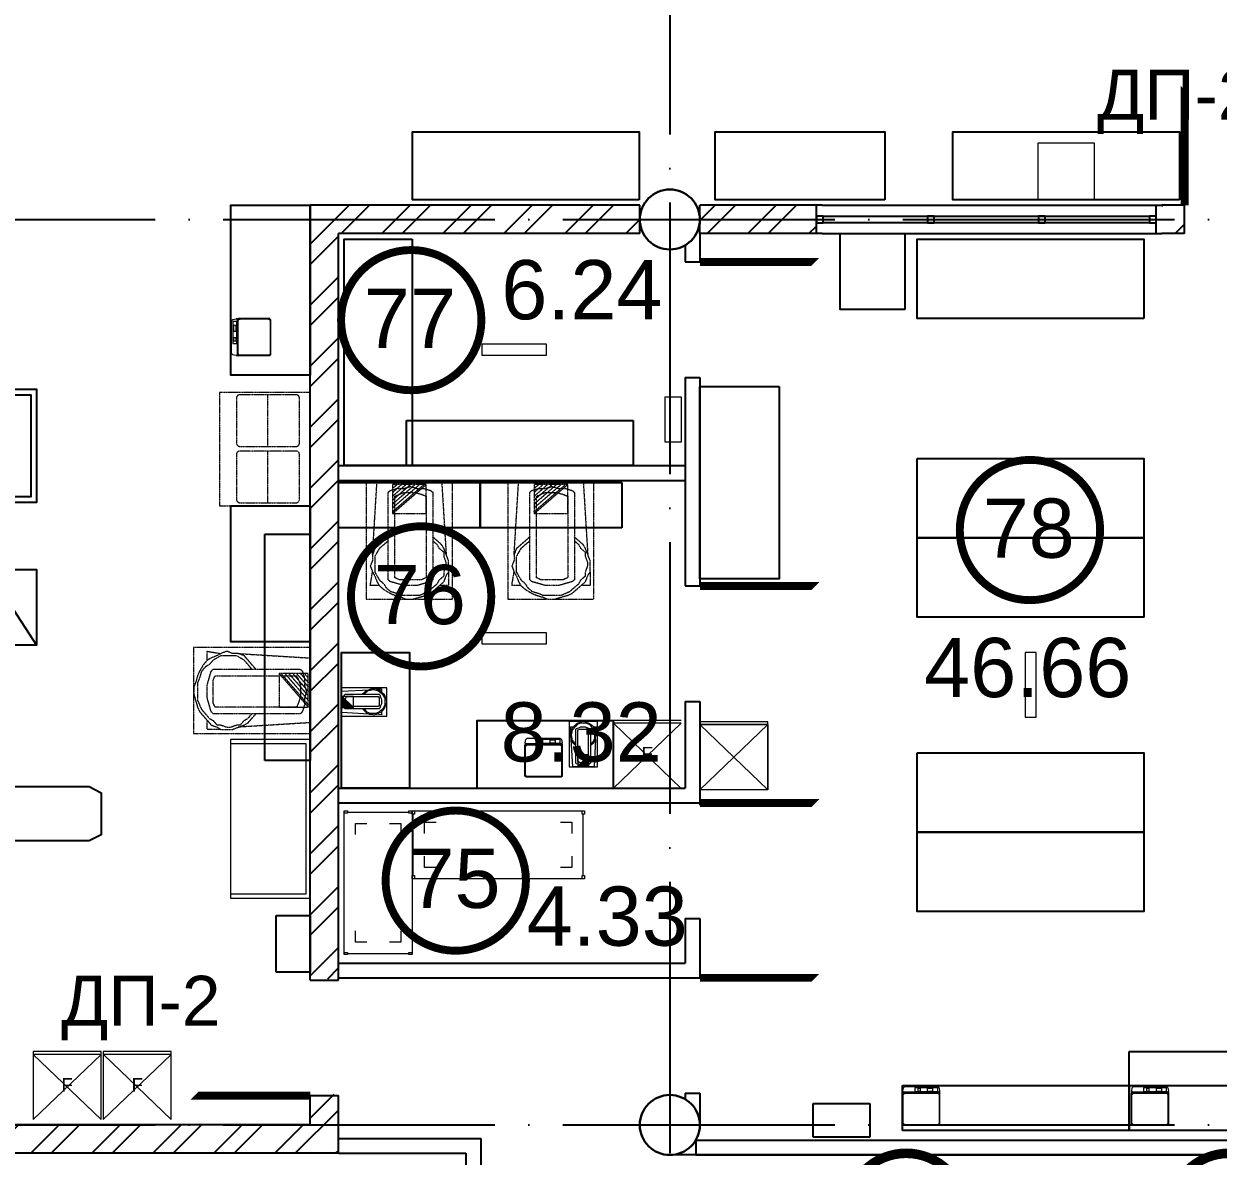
# Model space of a CAD drawing. Extents: x -4497 to 351150, y -50 to 322254.
# Drawn here: x 63066 to 73610, y 117812 to 127815 of the extents above; entities that cross this region are included whole.
import ezdxf
from ezdxf.enums import TextEntityAlignment as Align

# ---------------------------------------------------------------- set-up
doc = ezdxf.new("R2010")
doc.units = 0
doc.header["$LTSCALE"] = 100
for name, pattern in [('ACAD_ISO04W100', [30, 24, -3, 0, -3]), ('AHIDDEN4', [0.007, 0.005, -0.002]), ('DASHED', [19.05, 12.7, -6.35])]:
    doc.linetypes.add(name, pattern=pattern)
for name, color, linetype in [('axis', 40, 'CONTINUOUS'), ('brick', 12, 'CONTINUOUS'), ('COLON', 5, 'CONTINUOUS'), ('DOORS', 8, 'CONTINUOUS'), ('DRAW', 255, 'CONTINUOUS'), ('EEE', 7, 'CONTINUOUS'), ('furn2', 252, 'CONTINUOUS'), ('GKL', 5, 'CONTINUOUS'), ('Glass', 4, 'CONTINUOUS'), ('production', 30, 'CONTINUOUS'), ('S', 2, 'CONTINUOUS'), ('T_OBORUDOVANIE', 7, 'CONTINUOUS'), ('TEXT', 2, 'CONTINUOUS')]:
    doc.layers.add(name, color=color, linetype=linetype)
doc.layers.add('equipment', color=8, linetype='CONTINUOUS', lineweight=0)
doc.layers.add('refr', color=150, linetype='CONTINUOUS', lineweight=15)
doc.layers.add('OBORUD', color=7, linetype='CONTINUOUS', true_color=0x83639d)
doc.styles.add('ARIEL-17.5', font='arial.ttf', dxfattribs={"height": 15})
doc.styles.add('GENERATED_STYLE_1', font='arial.ttf')

# ---------------------------------------------------------------- blocks, each defined once
blk = doc.blocks.new('A$C194C6981')
at = {"layer": 'TEXT', "color": 6, "linetype": 'Continuous', "lineweight": 20, "style": 'ARIEL-17.5', "width": 0.998875}
blk.add_text('ДП-2', height=441.5, dxfattribs=at).set_placement((-953, 890))
blk = doc.blocks.new('Vagu_nastilni')
at = {"layer": 'T_OBORUDOVANIE', "color": 14, "linetype": 'Continuous', "lineweight": 18}
for p, q in [((5, 339), (0, 334)), ((0, 334), (0, 60)), ((5, 339), (10, 344)), ((5, 324), (10, 334)), ((5, 324), (5, 74)), ((10, 344), (320, 344)), ((10, 334), (20, 339)), ((20, 339), (310, 339)), ((310, 339), (320, 334)), ((320, 344), (325, 339)), ((320, 334), (325, 324)), ((330, 334), (325, 339)), ((325, 324), (325, 74)), ((330, 334), (330, 60)), ((5, 59), (0, 64)), ((0, 60), (3, 41)), ((3, 41), (5, 50)), ((8, 12), (3, 41)), ((10, 64), (5, 74)), ((5, 50), (325, 50)), ((6, 59), (11, 54)), ((14, 6), (8, 12)), ((20, 59), (10, 64)), ((11, 54), (320, 54)), ((21, 0), (14, 6)), ((310, 59), (20, 59)), ((310, 0), (21, 0)), ((22, 11), (22, 45)), ((222, 45), (22, 45)), ((22, 11), (222, 11)), ((112, 40), (62, 40)), ((62, 40), (62, 17)), ((62, 17), (112, 17)), ((112, 17), (112, 40)), ((172, 40), (172, 17)), ((196, 40), (172, 40)), ((172, 17), (196, 17)), ((196, 17), (196, 40)), ((222, 11), (222, 45)), ((320, 64), (310, 59)), ((322, 12), (310, 0)), ((325, 74), (320, 64)), ((320, 54), (330, 64)), ((327, 41), (322, 12)), ((325, 50), (327, 41)), ((327, 41), (330, 60))]:
    blk.add_line(p, q, dxfattribs=at)
blk = doc.blocks.new('Стіл виробничий 1500х700х850')
at = {"layer": 'production', "color": 11}
blk.add_lwpolyline([(1500, -350), (0, -350), (0, 350), (1500, 350)], close=True, dxfattribs=at)
blk = doc.blocks.new('Стіл виробничий 2000х600х850')
at = {"layer": 'production', "color": 11}
blk.add_lwpolyline([(2000, -300), (0, -300), (0, 300), (2000, 300)], close=True, dxfattribs=at)
blk = doc.blocks.new('*U718')
at = {"layer": 'production', "color": 39, "linetype": 'AHIDDEN4', "lineweight": 18}
for p, q in [((760, 1030), (0, 1030)), ((0, 1030), (0, 0)), ((193, 978), (153, 943)), ((212, 960), (173, 926)), ((232, 995), (193, 978)), ((252, 978), (212, 960)), ((291, 1012), (232, 995)), ((291, 995), (252, 978)), ((350, 1029), (291, 1012)), ((350, 995), (291, 995)), ((410, 1029), (350, 1029)), ((390, 995), (350, 995)), ((449, 995), (390, 995)), ((449, 1012), (410, 1029)), ((508, 995), (449, 1012)), ((488, 978), (449, 995)), ((548, 960), (488, 978)), ((548, 978), (508, 995)), ((607, 943), (548, 978)), ((587, 926), (548, 960)), ((760, 0), (760, 1030)), ((35, 909), (114, 909)), ((35, 789), (35, 909)), ((74, 875), (55, 823)), ((114, 909), (74, 875)), ((114, 858), (74, 823)), ((153, 943), (114, 909)), ((133, 892), (114, 858)), ((173, 926), (133, 892)), ((173, 858), (193, 875)), ((173, 86), (173, 858)), ((193, 875), (252, 892)), ((232, 840), (272, 858)), ((252, 892), (311, 909)), ((272, 858), (331, 858)), ((311, 909), (370, 909)), ((331, 858), (370, 858)), ((370, 909), (429, 909)), ((370, 858), (429, 858)), ((429, 909), (488, 892)), ((429, 858), (469, 858)), ((469, 858), (508, 840)), ((488, 892), (548, 875)), ((548, 875), (567, 858)), ((567, 858), (567, 86)), ((607, 892), (587, 926)), ((646, 909), (607, 943)), ((646, 858), (607, 892)), ((646, 909), (725, 909)), ((666, 875), (646, 909)), ((666, 823), (646, 858)), ((686, 823), (666, 875)), ((725, 909), (705, 789)), ((55, 823), (35, 789)), ((35, 789), (35, 737)), ((74, 789), (55, 737)), ((74, 823), (74, 789)), ((232, 120), (232, 840)), ((508, 840), (508, 120)), ((686, 789), (666, 823)), ((705, 789), (686, 823)), ((686, 737), (686, 789)), ((725, 737), (705, 789)), ((35, 737), (35, 686)), ((35, 686), (55, 635)), ((55, 737), (55, 703)), ((55, 703), (74, 652)), ((94, 0), (55, 635)), ((55, 635), (74, 583)), ((74, 652), (74, 617)), ((666, 617), (686, 652)), ((705, 635), (666, 0)), ((686, 703), (686, 737)), ((686, 652), (686, 703)), ((686, 583), (705, 635)), ((705, 686), (725, 737)), ((705, 635), (705, 686)), ((74, 617), (114, 583)), ((74, 583), (94, 549)), ((94, 549), (133, 515)), ((114, 583), (133, 549)), ((133, 549), (173, 515)), ((567, 515), (607, 549)), ((607, 549), (646, 583)), ((607, 515), (646, 549)), ((646, 583), (666, 617)), ((646, 549), (686, 583)), ((133, 515), (173, 480)), ((567, 480), (607, 515)), ((232, 274), (232, 17)), ((528, 274), (232, 274)), ((528, 274), (232, 17)), ((528, 257), (252, 17)), ((528, 223), (291, 17)), ((528, 17), (528, 274)), ((272, 103), (232, 120)), ((528, 189), (331, 17)), ((528, 154), (370, 17)), ((528, 120), (410, 17)), ((508, 120), (469, 103)), ((0, 0), (760, 0)), ((666, 0), (94, 0)), ((193, 69), (173, 86)), ((252, 51), (193, 69)), ((232, 17), (528, 17)), ((311, 51), (252, 51)), ((331, 86), (272, 103)), ((370, 34), (311, 51)), ((370, 86), (331, 86)), ((429, 86), (370, 86)), ((429, 51), (370, 34)), ((469, 103), (429, 86)), ((488, 51), (429, 51)), ((528, 86), (449, 17)), ((548, 69), (488, 51)), ((528, 51), (488, 17)), ((567, 86), (548, 69))]:
    blk.add_line(p, q, dxfattribs=at)
blk = doc.blocks.new('*U719')
at = {"layer": 'production', "color": 39, "linetype": 'AHIDDEN4', "lineweight": 18}
for p, q in [((760, 1030), (0, 1030)), ((0, 1030), (0, 0)), ((193, 978), (153, 943)), ((212, 960), (173, 926)), ((232, 995), (193, 978)), ((252, 978), (212, 960)), ((291, 1012), (232, 995)), ((291, 995), (252, 978)), ((350, 1029), (291, 1012)), ((350, 995), (291, 995)), ((410, 1029), (350, 1029)), ((390, 995), (350, 995)), ((449, 995), (390, 995)), ((449, 1012), (410, 1029)), ((508, 995), (449, 1012)), ((488, 978), (449, 995)), ((548, 960), (488, 978)), ((548, 978), (508, 995)), ((607, 943), (548, 978)), ((587, 926), (548, 960)), ((760, 0), (760, 1030)), ((35, 909), (114, 909)), ((35, 789), (35, 909)), ((74, 875), (55, 823)), ((114, 909), (74, 875)), ((114, 858), (74, 823)), ((153, 943), (114, 909)), ((133, 892), (114, 858)), ((173, 926), (133, 892)), ((173, 858), (193, 875)), ((173, 86), (173, 858)), ((193, 875), (252, 892)), ((232, 840), (272, 858)), ((252, 892), (311, 909)), ((272, 858), (331, 858)), ((311, 909), (370, 909)), ((331, 858), (370, 858)), ((370, 909), (429, 909)), ((370, 858), (429, 858)), ((429, 909), (488, 892)), ((429, 858), (469, 858)), ((469, 858), (508, 840)), ((488, 892), (548, 875)), ((548, 875), (567, 858)), ((567, 858), (567, 86)), ((607, 892), (587, 926)), ((646, 909), (607, 943)), ((646, 858), (607, 892)), ((646, 909), (725, 909)), ((666, 875), (646, 909)), ((666, 823), (646, 858)), ((686, 823), (666, 875)), ((725, 909), (705, 789)), ((55, 823), (35, 789)), ((35, 789), (35, 737)), ((74, 789), (55, 737)), ((74, 823), (74, 789)), ((232, 120), (232, 840)), ((508, 840), (508, 120)), ((686, 789), (666, 823)), ((705, 789), (686, 823)), ((686, 737), (686, 789)), ((725, 737), (705, 789)), ((35, 737), (35, 686)), ((35, 686), (55, 635)), ((55, 737), (55, 703)), ((55, 703), (74, 652)), ((94, 0), (55, 635)), ((55, 635), (74, 583)), ((74, 652), (74, 617)), ((666, 617), (686, 652)), ((705, 635), (666, 0)), ((686, 703), (686, 737)), ((686, 652), (686, 703)), ((686, 583), (705, 635)), ((705, 686), (725, 737)), ((705, 635), (705, 686)), ((74, 617), (114, 583)), ((74, 583), (94, 549)), ((94, 549), (133, 515)), ((114, 583), (133, 549)), ((133, 549), (173, 515)), ((567, 515), (607, 549)), ((607, 549), (646, 583)), ((607, 515), (646, 549)), ((646, 583), (666, 617)), ((646, 549), (686, 583)), ((133, 515), (173, 480)), ((567, 480), (607, 515)), ((232, 274), (232, 17)), ((528, 274), (232, 274)), ((528, 274), (232, 17)), ((528, 257), (252, 17)), ((528, 223), (291, 17)), ((528, 17), (528, 274)), ((272, 103), (232, 120)), ((528, 189), (331, 17)), ((528, 154), (370, 17)), ((528, 120), (410, 17)), ((508, 120), (469, 103)), ((0, 0), (760, 0)), ((666, 0), (94, 0)), ((193, 69), (173, 86)), ((252, 51), (193, 69)), ((232, 17), (528, 17)), ((311, 51), (252, 51)), ((331, 86), (272, 103)), ((370, 34), (311, 51)), ((370, 86), (331, 86)), ((429, 86), (370, 86)), ((429, 51), (370, 34)), ((469, 103), (429, 86)), ((488, 51), (429, 51)), ((528, 86), (449, 17)), ((548, 69), (488, 51)), ((528, 51), (488, 17)), ((567, 86), (548, 69))]:
    blk.add_line(p, q, dxfattribs=at)
blk = doc.blocks.new('Mikser_10L_2')
at = {"layer": 'production', "color": 14, "linetype": 'Continuous', "lineweight": 18}
for p, q in [((250, 400), (0, 400)), ((0, 400), (0, 0)), ((11, 353), (37, 353)), ((11, 306), (11, 353)), ((18, 320), (11, 306)), ((24, 340), (18, 320)), ((37, 353), (24, 340)), ((37, 333), (24, 320)), ((24, 320), (24, 306)), ((50, 366), (37, 353)), ((44, 346), (37, 333)), ((57, 360), (44, 346)), ((63, 380), (50, 366)), ((70, 373), (57, 360)), ((57, 333), (63, 340)), ((57, 33), (57, 333)), ((76, 386), (63, 380)), ((63, 340), (83, 346)), ((83, 380), (70, 373)), ((96, 393), (76, 386)), ((76, 326), (89, 333)), ((76, 47), (76, 326)), ((96, 386), (83, 380)), ((83, 346), (102, 353)), ((89, 333), (109, 333)), ((115, 400), (96, 393)), ((115, 386), (96, 386)), ((102, 353), (122, 353)), ((109, 333), (122, 333)), ((135, 400), (115, 400)), ((128, 386), (115, 386)), ((122, 353), (141, 353)), ((122, 333), (141, 333)), ((148, 386), (128, 386)), ((148, 393), (135, 400)), ((141, 353), (161, 346)), ((141, 333), (154, 333)), ((167, 386), (148, 393)), ((161, 380), (148, 386)), ((154, 333), (167, 326)), ((180, 373), (161, 380)), ((161, 346), (180, 340)), ((180, 380), (167, 386)), ((167, 326), (167, 47)), ((200, 366), (180, 380)), ((193, 360), (180, 373)), ((180, 340), (187, 333)), ((187, 333), (187, 33)), ((200, 346), (193, 360)), ((213, 353), (200, 366)), ((213, 333), (200, 346)), ((213, 353), (239, 353)), ((219, 340), (213, 353)), ((219, 320), (213, 333)), ((226, 320), (219, 340)), ((226, 306), (219, 320)), ((232, 306), (226, 320)), ((239, 353), (232, 306)), ((250, 0), (250, 400)), ((11, 306), (11, 286)), ((11, 286), (11, 266)), ((11, 266), (18, 246)), ((24, 306), (18, 286)), ((18, 286), (18, 273)), ((18, 273), (24, 253)), ((31, 0), (18, 246)), ((18, 246), (24, 226)), ((24, 253), (24, 240)), ((24, 240), (37, 226)), ((24, 226), (31, 213)), ((31, 213), (44, 200)), ((37, 226), (44, 213)), ((44, 213), (57, 200)), ((187, 200), (200, 213)), ((200, 213), (213, 226)), ((200, 200), (213, 213)), ((213, 226), (219, 240)), ((213, 213), (226, 226)), ((219, 240), (226, 253)), ((232, 246), (219, 0)), ((226, 286), (226, 306)), ((226, 273), (226, 286)), ((226, 253), (226, 273)), ((226, 226), (232, 246)), ((239, 286), (232, 306)), ((232, 266), (239, 286)), ((232, 246), (232, 266)), ((44, 200), (57, 186)), ((76, 107), (76, 7)), ((174, 107), (76, 107)), ((174, 107), (76, 7)), ((174, 7), (174, 107)), ((187, 186), (200, 200)), ((0, 0), (250, 0)), ((219, 0), (31, 0)), ((63, 27), (57, 33)), ((83, 20), (63, 27)), ((89, 40), (76, 47)), ((76, 7), (174, 7)), ((174, 100), (83, 7)), ((102, 20), (83, 20)), ((109, 33), (89, 40)), ((174, 87), (96, 7)), ((122, 13), (102, 20)), ((174, 73), (109, 7)), ((122, 33), (109, 33)), ((174, 60), (122, 7)), ((141, 33), (122, 33)), ((141, 20), (122, 13)), ((174, 47), (135, 7)), ((154, 40), (141, 33)), ((161, 20), (141, 20)), ((174, 33), (148, 7)), ((167, 47), (154, 40)), ((180, 27), (161, 20)), ((174, 20), (161, 7)), ((187, 33), (180, 27))]:
    blk.add_line(p, q, dxfattribs=at)
blk = doc.blocks.new('Стіл виробничий 1000_600х850')
at = {"layer": 'production', "color": 11}
blk.add_lwpolyline([(1200, -300), (0, -300), (0, 300), (1200, 300)], close=True, dxfattribs=at)
blk = doc.blocks.new('sklad 1250x600')
at = {"layer": 'furn2', "lineweight": 9}
for p, q in [((10, 570), (10, 30)), ((10, 570), (10, 30)), ((20, 600), (1250, 600)), ((1260, 570), (1260, 30)), ((110, 500), (210, 500)), ((110, 399), (110, 499)), ((1060, 500), (1160, 500)), ((1160, 501), (1160, 400)), ((110, 100), (110, 200)), ((1160, 199), (1160, 100)), ((1250, 0), (20, 0)), ((210, 100), (110, 100)), ((1160, 100), (1058, 100))]:
    blk.add_line(p, q, dxfattribs=at)
for points in [[(20, 600), (20, 570), (0, 570), (0, 600), (20, 600)], [(1270, 600), (1270, 570), (1250, 570), (1250, 600), (1270, 600)], [(20, 30), (20, 0), (0, 0), (0, 30), (20, 30)], [(1270, 30), (1270, 0), (1250, 0), (1250, 30), (1270, 30)]]:
    blk.add_lwpolyline(points, dxfattribs=at)
blk = doc.blocks.new('sklad 1500x600')
at = {"layer": 'furn2', "lineweight": 9}
for p, q in [((10, 570), (10, 30)), ((10, 570), (10, 30)), ((20, 600), (1500, 600)), ((1510, 570), (1510, 30)), ((110, 500), (210, 500)), ((110, 399), (110, 499)), ((1310, 500), (1410, 500)), ((1410, 501), (1410, 400)), ((110, 100), (110, 200)), ((1410, 199), (1410, 100)), ((210, 100), (110, 100)), ((1410, 100), (1308, 100)), ((1500, 0), (20, 0))]:
    blk.add_line(p, q, dxfattribs=at)
for points in [[(20, 600), (20, 570), (0, 570), (0, 600), (20, 600)], [(1520, 600), (1520, 570), (1500, 570), (1500, 600), (1520, 600)], [(20, 30), (20, 0), (0, 0), (0, 30), (20, 30)], [(1520, 30), (1520, 0), (1500, 0), (1500, 30), (1520, 30)]]:
    blk.add_lwpolyline(points, dxfattribs=at)
blk = doc.blocks.new('Стіл виробничий 2000х700х850')
at = {"layer": 'production', "color": 11}
blk.add_lwpolyline([(2000, -350), (0, -350), (0, 350), (2000, 350)], close=True, dxfattribs=at)
blk = doc.blocks.new('Стіл виробничий 1700х700х850')
at = {"layer": 'production', "color": 11}
blk.add_lwpolyline([(1700, -350), (0, -350), (0, 350), (1700, 350)], close=True, dxfattribs=at)
blk = doc.blocks.new('Стіл виробничий 1500х600х850')
at = {"layer": 'production', "color": 11}
blk.add_lwpolyline([(1500, -300), (0, -300), (0, 300), (1500, 300)], close=True, dxfattribs=at)
blk = doc.blocks.new('Pluta_4_konf_KARAVAN')
at = {"layer": 'production', "color": 39, "linetype": 'AHIDDEN4', "lineweight": 18}
for p, q in [((1000, 800), (0, 800)), ((0, 800), (0, 0)), ((1000, 0), (1000, 800)), ((20, 683), (18, 678)), ((18, 678), (18, 672)), ((18, 672), (18, 181)), ((22, 688), (20, 683)), ((24, 693), (22, 688)), ((28, 697), (24, 693)), ((31, 700), (28, 697)), ((36, 702), (31, 700)), ((40, 704), (36, 702)), ((45, 704), (40, 704)), ((448, 704), (45, 704)), ((453, 704), (448, 704)), ((458, 702), (453, 704)), ((462, 700), (458, 702)), ((466, 697), (462, 700)), ((469, 693), (466, 697)), ((472, 688), (469, 693)), ((474, 683), (472, 688)), ((475, 678), (474, 683)), ((475, 672), (475, 678)), ((475, 181), (475, 672)), ((517, 683), (516, 678)), ((516, 678), (516, 672)), ((516, 672), (516, 181)), ((519, 688), (517, 683)), ((522, 693), (519, 688)), ((525, 697), (522, 693)), ((529, 700), (525, 697)), ((533, 702), (529, 700)), ((538, 704), (533, 702)), ((543, 704), (538, 704)), ((946, 704), (543, 704)), ((951, 704), (946, 704)), ((955, 702), (951, 704)), ((960, 700), (955, 702)), ((963, 697), (960, 700)), ((967, 693), (963, 697)), ((969, 688), (967, 693)), ((971, 683), (969, 688)), ((973, 678), (971, 683)), ((973, 672), (973, 678)), ((973, 181), (973, 672)), ((475, 427), (18, 427)), ((973, 427), (516, 427)), ((18, 181), (18, 176)), ((18, 176), (20, 170)), ((20, 170), (22, 165)), ((22, 165), (24, 161)), ((24, 161), (28, 157)), ((28, 157), (31, 154)), ((31, 154), (36, 151)), ((36, 151), (40, 150)), ((40, 150), (45, 149)), ((45, 149), (448, 149)), ((448, 149), (453, 150)), ((453, 150), (458, 151)), ((458, 151), (462, 154)), ((462, 154), (466, 157)), ((466, 157), (469, 161)), ((469, 161), (472, 165)), ((472, 165), (474, 170)), ((474, 170), (475, 176)), ((475, 176), (475, 181)), ((516, 181), (516, 176)), ((516, 176), (517, 170)), ((517, 170), (519, 165)), ((519, 165), (522, 161)), ((522, 161), (525, 157)), ((525, 157), (529, 154)), ((529, 154), (533, 151)), ((533, 151), (538, 150)), ((538, 150), (543, 149)), ((543, 149), (946, 149)), ((946, 149), (951, 150)), ((951, 150), (955, 151)), ((955, 151), (960, 154)), ((960, 154), (963, 157)), ((963, 157), (967, 161)), ((967, 161), (969, 165)), ((969, 165), (971, 170)), ((971, 170), (973, 176)), ((973, 176), (973, 181)), ((0, 0), (1000, 0))]:
    blk.add_line(p, q, dxfattribs=at)
blk = doc.blocks.new('*U720')
at = {"layer": 'production', "color": 39, "linetype": 'AHIDDEN4', "lineweight": 18}
for p, q in [((760, 1030), (0, 1030)), ((0, 1030), (0, 0)), ((193, 978), (153, 943)), ((212, 960), (173, 926)), ((232, 995), (193, 978)), ((252, 978), (212, 960)), ((291, 1012), (232, 995)), ((291, 995), (252, 978)), ((350, 1029), (291, 1012)), ((350, 995), (291, 995)), ((410, 1029), (350, 1029)), ((390, 995), (350, 995)), ((449, 995), (390, 995)), ((449, 1012), (410, 1029)), ((508, 995), (449, 1012)), ((488, 978), (449, 995)), ((548, 960), (488, 978)), ((548, 978), (508, 995)), ((607, 943), (548, 978)), ((587, 926), (548, 960)), ((760, 0), (760, 1030)), ((35, 909), (114, 909)), ((35, 789), (35, 909)), ((74, 875), (55, 823)), ((114, 909), (74, 875)), ((114, 858), (74, 823)), ((153, 943), (114, 909)), ((133, 892), (114, 858)), ((173, 926), (133, 892)), ((173, 858), (193, 875)), ((173, 86), (173, 858)), ((193, 875), (252, 892)), ((232, 840), (272, 858)), ((252, 892), (311, 909)), ((272, 858), (331, 858)), ((311, 909), (370, 909)), ((331, 858), (370, 858)), ((370, 909), (429, 909)), ((370, 858), (429, 858)), ((429, 909), (488, 892)), ((429, 858), (469, 858)), ((469, 858), (508, 840)), ((488, 892), (548, 875)), ((548, 875), (567, 858)), ((567, 858), (567, 86)), ((607, 892), (587, 926)), ((646, 909), (607, 943)), ((646, 858), (607, 892)), ((646, 909), (725, 909)), ((666, 875), (646, 909)), ((666, 823), (646, 858)), ((686, 823), (666, 875)), ((725, 909), (705, 789)), ((55, 823), (35, 789)), ((35, 789), (35, 737)), ((74, 789), (55, 737)), ((74, 823), (74, 789)), ((232, 120), (232, 840)), ((508, 840), (508, 120)), ((686, 789), (666, 823)), ((705, 789), (686, 823)), ((686, 737), (686, 789)), ((725, 737), (705, 789)), ((35, 737), (35, 686)), ((35, 686), (55, 635)), ((55, 737), (55, 703)), ((55, 703), (74, 652)), ((94, 0), (55, 635)), ((55, 635), (74, 583)), ((74, 652), (74, 617)), ((666, 617), (686, 652)), ((705, 635), (666, 0)), ((686, 703), (686, 737)), ((686, 652), (686, 703)), ((686, 583), (705, 635)), ((705, 686), (725, 737)), ((705, 635), (705, 686)), ((74, 617), (114, 583)), ((74, 583), (94, 549)), ((94, 549), (133, 515)), ((114, 583), (133, 549)), ((133, 549), (173, 515)), ((567, 515), (607, 549)), ((607, 549), (646, 583)), ((607, 515), (646, 549)), ((646, 583), (666, 617)), ((646, 549), (686, 583)), ((133, 515), (173, 480)), ((567, 480), (607, 515)), ((232, 274), (232, 17)), ((528, 274), (232, 274)), ((528, 274), (232, 17)), ((528, 257), (252, 17)), ((528, 223), (291, 17)), ((528, 17), (528, 274)), ((272, 103), (232, 120)), ((528, 189), (331, 17)), ((528, 154), (370, 17)), ((528, 120), (410, 17)), ((508, 120), (469, 103)), ((0, 0), (760, 0)), ((666, 0), (94, 0)), ((193, 69), (173, 86)), ((252, 51), (193, 69)), ((232, 17), (528, 17)), ((311, 51), (252, 51)), ((331, 86), (272, 103)), ((370, 34), (311, 51)), ((370, 86), (331, 86)), ((429, 86), (370, 86)), ((429, 51), (370, 34)), ((469, 103), (429, 86)), ((488, 51), (429, 51)), ((528, 86), (449, 17)), ((548, 69), (488, 51)), ((528, 51), (488, 17)), ((567, 86), (548, 69))]:
    blk.add_line(p, q, dxfattribs=at)
blk = doc.blocks.new('Стіл виробничий 1200х700х850')
at = {"layer": 'production', "color": 11}
blk.add_lwpolyline([(1200, -350), (0, -350), (0, 350), (1200, 350)], close=True, dxfattribs=at)
blk = doc.blocks.new('A$C125E3969')
at = {"layer": 'equipment', "color": 252, "linetype": 'Continuous', "lineweight": 18}
blk.add_lwpolyline([(35249, 16175), (35749, 16175), (35749, 16675), (35249, 16675), (35249, 16175)], dxfattribs=at)
at = {"layer": 'production', "color": 11, "elevation": 0}
blk.add_lwpolyline([(34074, 15206), (33503, 15206), (33503, 15875), (34074, 15875)], close=True, dxfattribs=at)
at = {"layer": 'production', "color": 0, "lineweight": 0}
for points, elevation in [([(30911, 14899), (30339, 14899), (30339, 14801), (30911, 14801)], 163), ([(32100, 14432), (32100, 14032), (31960, 14032), (31960, 14432)], 0), ([(30911, 12349), (30339, 12349), (30339, 12251), (30911, 12251)], -21), ([(35136, 11602), (35234, 11602), (35234, 12173), (35136, 12173)], 0)]:
    blk.add_lwpolyline(points, close=True, dxfattribs=dict(at, elevation=elevation))
at = {"layer": 'production', "elevation": 0}
for points in [[(25157, 14500), (26407, 14500), (26407, 13500), (25157, 13500)], [(25207, 14450), (26357, 14450), (26357, 13550), (25207, 13550)]]:
    blk.add_lwpolyline(points, close=True, dxfattribs=at)
at = {"layer": 'production', "color": 143, "linetype": 'DASHED', "ltscale": 10}
for points, elevation in [([(31675, 13825), (29675, 13825), (29675, 14225), (31675, 14225), (31675, 13825)], 327), ([(30325, 13275), (29075, 13275), (29075, 13675), (30325, 13675), (30325, 13275)], -42), ([(31575, 13275), (30325, 13275), (30325, 13675), (31575, 13675), (31575, 13275)], -42), ([(28425, 11220), (28425, 13220), (28825, 13220), (28825, 11220), (28425, 11220)], 0), ([(28825, 9850), (28825, 9350), (28525, 9350), (28525, 9850), (28825, 9850)], 0), ([(36055, 7950), (34055, 7950), (34055, 8350), (36055, 8350), (36055, 7950)], 0), ([(38055, 7950), (36055, 7950), (36055, 8350), (38055, 8350), (38055, 7950)], 0), ([(33765, 7891), (33265, 7891), (33265, 8191), (33765, 8191), (33765, 7891)], 0)]:
    blk.add_lwpolyline(points, dxfattribs=dict(at, elevation=elevation))
at = {"layer": 'production', "elevation": 0}
blk.add_lwpolyline([(25537, 12238), (25537, 12908), (26407, 12908), (26407, 12238), (25537, 12238), (25972, 12908), (26407, 12238)], dxfattribs=at)
at = {"layer": 'production', "color": 11, "elevation": 0}
blk.add_lwpolyline([(24969, 10450), (24969, 10509), (24082, 10509), (23979, 10564), (23979, 10936), (24082, 10991), (24969, 10991), (24969, 11050), (25989, 11050), (25989, 10991), (26874, 10991), (26978, 10936), (26978, 10564), (26874, 10509), (25989, 10509), (25989, 10450), (24969, 10450), (24969, 11050), (25989, 11050), (25989, 10450)], dxfattribs=at)
at = {"layer": 'refr', "color": 5, "lineweight": 0}
for p, q in [((32100, 11573, 0), (31500, 11573, 0)), ((31500, 11573, 0), (31500, 10973, 0)), ((32100, 11573, 0), (31500, 11573, 0)), ((31500, 11573, 0), (31500, 10973, 0)), ((31500, 10973, 0), (32100, 11550, 0)), ((32100, 11550, 0), (31501, 11550, 0)), ((31501, 11550, 0), (32100, 10973, 0)), ((32864, 11561), (32264, 11561)), ((32864, 11561), (32264, 11561)), ((32264, 10961), (32864, 11537)), ((32864, 11537), (32265, 11537)), ((32265, 11537), (32864, 10961)), ((32864, 10961), (32864, 11561)), ((32864, 10961), (32864, 11561)), ((32100, 10973, 0), (31501, 10973, 0)), ((26978, 8648, 0), (26378, 8648, 0)), ((26378, 8648, 0), (26378, 8048, 0)), ((26978, 8648, 0), (26378, 8648, 0)), ((26378, 8648, 0), (26378, 8048, 0)), ((26978, 8048, 0), (26978, 8648, 0)), ((27598, 8648, 0), (26998, 8648, 0)), ((26998, 8648, 0), (26998, 8048, 0)), ((27598, 8648, 0), (26998, 8648, 0)), ((26998, 8648, 0), (26998, 8048, 0)), ((27598, 8048, 0), (27598, 8648, 0)), ((27598, 8048, 0), (27598, 8648, 0)), ((26378, 8048, 0), (26978, 8624, 0)), ((26978, 8624, 0), (26379, 8624, 0)), ((26379, 8624, 0), (26978, 8048, 0)), ((26998, 8048, 0), (27598, 8624, 0)), ((27598, 8624, 0), (26999, 8624, 0)), ((26999, 8624, 0), (27598, 8048, 0))]:
    blk.add_line(p, q, dxfattribs=at)
blk.add_lwpolyline([(32864, 10961), (32265, 10961), (32265, 11537), (32864, 11537)], close=True, dxfattribs=at)
at = {"layer": 'refr', "color": 5, "lineweight": 0, "elevation": 0}
for points in [[(28825, 10000), (28125, 10000), (28125, 11410), (28825, 11410)], [(28785, 10040), (28125, 10040), (28125, 11370), (28785, 11370)]]:
    blk.add_lwpolyline(points, close=True, dxfattribs=at)
at = {"layer": 'equipment', "color": 252, "linetype": 'Continuous', "lineweight": 18}
for name, p in [('Стіл виробничий 2000х600х850', (29728, 16475)), ('Стіл виробничий 1500х600х850', (32399, 16475)), ('Стіл виробничий 2000х600х850', (34499, 16475))]:
    blk.add_blockref(name, p, dxfattribs=at)
at = {"layer": 'furn2', "color": 0, "lineweight": 0}
for name, p, rotation in [('sklad 1250x600', (29725, 9505, 0), 90), ('sklad 1500x600', (31245, 10775, 0), 180)]:
    blk.add_blockref(name, p, dxfattribs=dict(at, rotation=rotation))
at = {"layer": 'production', "color": 0, "lineweight": 0}
for name, p, rotation in [('Стіл виробничий 1500х700х850', (28475, 14625, 0), 90), ('Стіл виробничий 2000х600х850', (29425, 13825, 0), 90), ('Стіл виробничий 1700х700х850', (32615, 12825), 90), ('Стіл виробничий 2000х700х850', (36185, 13537, 0), 180), ('Стіл виробничий 1200х700х850', (28475, 12270, 0), 90), ('Стіл виробничий 2000х700х850', (36185, 12837, 0), 180), ('Стіл виробничий 1000_600х850', (29400, 12175, 0), 270), ('Mikser_10L_2', (29100, 11863, 0), 270), ('Стіл виробничий 2000х700х850', (36185, 10937, 0), 180), ('Стіл виробничий 2000х700х850', (36185, 10237, 0), 180), ('Стіл виробничий 2000х700х850', (38055, 8300, 0), 180)]:
    blk.add_blockref(name, p, dxfattribs=dict(at, rotation=rotation))
for name, p in [('Стіл виробничий 2000х700х850', (34185, 15475, 0)), ('Стіл виробничий 1000_600х850', (30300, 11273, 0)), ('Mikser_10L_2', (31112, 11164, -15))]:
    blk.add_blockref(name, p, dxfattribs=at)
at = {"layer": 'production'}
for p, rotation in [((28131, 15125, 0), 270), ((31051, 11417, 0), 180), ((34385, 8340, 0), 180), ((36405, 8340, 0), 180)]:
    blk.add_blockref('Vagu_nastilni', p, dxfattribs=dict(at, rotation=rotation))
at = {"layer": 'production', "color": 11}
for name, p, rotation in [('Pluta_4_konf_KARAVAN', (28025, 14470, 0), 270), ('*U718', (30080, 13675, -42), 180), ('*U719', (31330, 13675, -42), 180), ('*U720', (28825, 11460, 0), 90)]:
    blk.add_blockref(name, p, dxfattribs=dict(at, rotation=rotation))
at = {"layer": 'refr', "color": 5, "lineweight": 0, "style": 'GENERATED_STYLE_1'}
for p in [(31750, 11184, 0), (26627, 8259, 0), (27247, 8259, 0)]:
    blk.add_attdef('txt', text='', height=120, dxfattribs=at).set_placement(p, align=Align.BOTTOM_LEFT)

msp = doc.modelspace()

# ---------------------------------------------------------------- hatches: boundary and pattern name
at = {"layer": 'DRAW'}
h = msp.add_hatch(dxfattribs=at)
h.set_pattern_fill('ANSI32,_O', color=256, scale=40)
h.set_pattern_definition([(45, (4446.9, 441176.72), (-269.4077, 269.4077), []), (45, (4626.5, 441176.72), (-269.4077, 269.4077), [])])
h.paths.add_polyline_path([(47469.3, 118487.2), (50419.3, 118487.2), (50419.3, 114887.5), (51519.3, 114887.5), (51519.3, 114637.5), (50169.3, 114637.5), (50169.3, 118237.2), (47219.3, 118237.2), (47219.3, 125962.2), (46869.3, 125962.2), (46869.3, 126212.2), (47469.3, 126212.2)])
h.paths.add_polyline_path([(57419.3, 117837.2), (56769.3, 117837.2), (56769.3, 114637.5), (52609.3, 114637.5), (52609.3, 114887.5), (56519.3, 114887.5), (56519.3, 118087.2), (57419.3, 118087.2)])
h.paths.add_polyline_path([(42009.3, 118147.2), (44504.3, 118147.2), (44504.3, 118087.2), (44504.3, 117897.2), (42129.3, 117897.2), (42129.3, 112727.2), (44829.3, 112727.2), (44829.3, 112477.2), (42009.3, 112477.2)])
h.paths.add_polyline_path([(60857.2, 117837.2, 0.3183234), (61034.3, 118087.2), (65594.3, 118087.2), (65594.3, 118359.3), (65844.3, 118359.3), (65844.3, 117837.2)])
h.paths.add_polyline_path([(44709.3, 117822.2), (44709.3, 113927.2), (44829.3, 113927.2), (44829.3, 117822.2), (44769.3, 117822.2)])
h.paths.add_polyline_path([(59234.3, 117837.2), (58019.3, 117837.2), (58019.3, 118087.2), (59234.3, 118087.2)])
h.paths.add_polyline_path([(60504.3, 118087.2, 0.3183234), (60681.4, 117837.2), (60328.7, 117837.2), (60328.7, 118087.2)])
h = msp.add_hatch(dxfattribs=at)
h.set_pattern_fill('ANSI32,_O', color=256, scale=40)
h.set_pattern_definition([(45, (-3600, 82000), (-269.4077, 269.4077), []), (45, (-3420.4, 82000), (-269.4077, 269.4077), [])])
h.paths.add_polyline_path([(68535.6, 126212.2, 0.123425), (68504.3, 126087.2, 0.123425), (68535.6, 125962.2), (65844.3, 125962.2), (65844.3, 119379.3), (65594.3, 119379.3), (65594.3, 126212.2)])
h.paths.add_polyline_path([(76535.6, 126212.2, 0.123425), (76504.3, 126087.2, 0.123425), (76535.6, 125962.2), (74334.3, 125962.2), (74334.3, 126212.2)])
h.paths.add_polyline_path([(70064.3, 125962.2), (69034.3, 125962.2), (69034.3, 126087.2, 0.123425), (69003, 126212.2), (70064.3, 126212.2)])
h.paths.add_polyline_path([(73314.3, 125962.2), (73114.3, 125962.2), (73114.3, 126212.2), (73314.3, 126212.2)])

# ---------------------------------------------------------------- linework, layer by layer
at = {"layer": 'axis', "linetype": 'ACAD_ISO04W100'}
for p, q in [((68769.3, 318243.4), (68769.3, 84615.2)), ((-1176.8, 126087.2), (272433.1, 126087.2)), ((-1176.8, 118087.2), (132719.4, 118087.2))]:
    msp.add_line(p, q, dxfattribs=at)
at = {"layer": 'brick'}
for p, q in [((70114.3, 126212.2, -0.3), (73114.3, 126212.2)), ((70114.3, 125962.2, -0.3), (73114.3, 125962.2, -0.3))]:
    msp.add_line(p, q, dxfattribs=at)
at = {"layer": 'brick', "linetype": 'Continuous'}
for points in [[(68504.3, 126212.2), (65594.3, 126212.2)], [(70114.3, 126212.2), (69034.3, 126212.2)], [(73314.3, 126212.2), (73114.3, 126212.2)], [(68504.3, 125962.2), (65844.3, 125962.2)], [(70114.3, 125962.2), (69034.3, 125962.2)], [(73314.3, 125962.2), (73114.3, 125962.2)], [(65594.3, 118087.2), (61034.3, 118087.2)], [(65844.3, 117837.2), (60254.3, 117837.2)]]:
    msp.add_lwpolyline(points, dxfattribs=at)
at = {"layer": 'brick', "linetype": 'Continuous', "elevation": -0.2}
for points in [[(65594.3, 119367.3), (65594.3, 126212.2)], [(65844.3, 119367.3), (65844.3, 125962.2)], [(65594.3, 118087.2), (65594.3, 118347.3)], [(65844.3, 117837.2), (65844.3, 118347.3)]]:
    msp.add_lwpolyline(points, dxfattribs=at)
at = {"layer": 'brick', "flags": 128}
for points in [[(68504.3, 125962.2), (68504.3, 126212.2)], [(69034.3, 125962.2), (69034.3, 126212.2)], [(70064.3, 125962.2), (70064.3, 126212.2)], [(73064.3, 125962.2), (73064.3, 126212.2)], [(73314.3, 125962.2), (73314.3, 126212.2)], [(65594.3, 119367.3), (65844.3, 119367.3)], [(65594.3, 118347.3), (65844.3, 118347.3)]]:
    msp.add_lwpolyline(points, dxfattribs=at)
at = {"layer": 'COLON', "lineweight": 30}
for points in [[(68504.3, 126087.2, 1), (69034.3, 126087.2, 1)], [(68504.3, 118087.2, 1), (69034.3, 118087.2, 1)]]:
    msp.add_lwpolyline(points, format="xyb", close=True, dxfattribs=at)
at = {"layer": 'DOORS', "color": 1, "flags": 128}
for points in [[(73314.3, 126212.2, 70, 70, 0), (73314.3, 127232.2, 0, 0, 0), (74334.3, 126212.2, 0, 0, 0)], [(65594.3, 118347.3, 70, 70, 0), (64574.3, 118347.3, 0, 0, 0), (65594.3, 119367.3, 0, 0, 0)]]:
    msp.add_lwpolyline(points, format="xyseb", dxfattribs=at)
at = {"layer": 'DOORS', "flags": 128}
for points in [[(69034.3, 125712.2, 70, 70, 0), (70054.3, 125712.2, 0, 0, 0), (69034.3, 124692.2, 0, 0, 0)], [(69034.3, 122849.1, 70, 70, 0), (70054.3, 122849.1, 0, 0, 0), (69034.3, 121829.1, 0, 0, 0)], [(69034.3, 120932.2, 70, 70, 0), (70054.3, 120932.2, 0, 0, 0), (69034.3, 119912.2, 0, 0, 0)], [(69034.3, 119387.2, 70, 70, 0), (70054.3, 119387.2, 0, 0, 0), (69034.3, 118367.2, 0, 0, 0)]]:
    msp.add_lwpolyline(points, format="xyseb", dxfattribs=at)
at = {"layer": 'EEE', "linetype": 'Continuous'}
for points, const_width, elevation in [([(65866.3, 125197.9, 1), (67105.4, 125197.9, 1)], 70, -0.3), ([(65953.6, 122757.4, 1), (67192.8, 122757.4, 1)], 70, -0.6), ([(66259.5, 120246, 1), (67498.6, 120246, 1)], 70, -0.3), ([(70330.9, 117312.4, 1), (71380.5, 117312.4, 1)], 84.7, -0.3), ([(73182.8, 117312.4, 1), (74232.3, 117312.4, 1)], 84.7, -0.3)]:
    msp.add_lwpolyline(points, format="xyb", close=True, dxfattribs=dict(at, const_width=const_width, elevation=elevation))
at = {"layer": 'EEE', "linetype": 'Continuous', "const_width": 70}
msp.add_lwpolyline([(71329.1, 123343.7, 1), (72568.3, 123343.7, 1)], format="xyb", close=True, dxfattribs=at)
at = {"layer": 'GKL'}
for p, q in [((68997.3, 117952.2), (68997.3, 117822.2)), ((80259.3, 117822.2), (68769.3, 117822.2))]:
    msp.add_line(p, q, dxfattribs=at)
at = {"layer": 'GKL', "flags": 128}
for points in [[(69034.3, 125962.2), (69034.3, 125712.2)], [(68904.3, 125859.1), (68904.3, 125712.2)], [(68904.3, 125712.2), (69034.3, 125712.2)], [(68904.3, 124692.2), (69034.3, 124692.2)], [(68904.3, 124692.2), (68904.3, 122849.1)], [(69034.3, 124692.2), (69034.3, 122849.1)], [(65844.3, 123912.2), (68904.3, 123912.2)], [(65844.3, 123782.2), (68904.3, 123782.2)], [(68904.3, 122849.1), (69034.3, 122849.1)], [(68904.3, 121829.1), (69034.3, 121829.1)], [(68904.3, 121829.1), (68904.3, 121062.2)], [(69034.3, 121829.1), (69034.3, 120912.2)], [(65844.3, 121062.2), (68904.3, 121062.2)], [(65844.3, 120932.2), (69034.3, 120932.2)], [(68904.3, 119912.2), (69034.3, 119912.2)], [(68904.3, 119912.2), (68904.3, 119517.2)], [(69034.3, 119912.2), (69034.3, 119387.2)], [(65844.3, 119517.2), (68904.3, 119517.2)], [(65844.3, 119387.2), (69034.3, 119387.2)], [(68904.3, 118367.2), (69034.3, 118367.2)], [(68904.3, 118367.2), (68904.3, 118315.2)], [(69034.3, 118367.2), (69034.3, 118087.2)], [(65844.3, 117967.2), (67099.3, 117967.2)], [(67099.3, 117967.2), (67099.3, 112767.2)], [(68997.3, 117952.2), (82889.3, 117952.2)], [(65844.3, 117837.2), (66969.3, 117837.2)], [(66969.3, 117837.2), (66969.3, 112767.2)], [(68997.3, 117822.2), (80219.3, 117822.2)]]:
    msp.add_lwpolyline(points, dxfattribs=at)
at = {"layer": 'Glass'}
for p, q in [((70124.3, 126117.2), (73004.3, 126117.2)), ((73004.3, 126057.2), (70124.3, 126057.2))]:
    msp.add_line(p, q, dxfattribs=at)
for points in [[(70064.3, 126057.2), (70124.3, 126057.2), (70124.3, 126117.2), (70064.3, 126117.2)], [(71044.3, 126057.2), (71104.3, 126057.2), (71104.3, 126117.2), (71044.3, 126117.2)], [(72024.3, 126057.2), (72084.3, 126057.2), (72084.3, 126117.2), (72024.3, 126117.2)], [(73004.3, 126057.2), (73064.3, 126057.2), (73064.3, 126117.2), (73004.3, 126117.2)]]:
    msp.add_lwpolyline(points, close=True, dxfattribs=at)

# ---------------------------------------------------------------- block references
for p in [(73495.1, 126079.2), (64347.9, 118073.9)]:
    msp.add_blockref('A$C194C6981', p, dxfattribs=at)
at = {"layer": 'OBORUD'}
ref = msp.add_blockref('A$C125E3969', (36769.3, 110087.2), dxfattribs=at)
ref.add_attrib('txt', 'F', dxfattribs={"layer": 'refr', "color": 5, "lineweight": 0, "height": 120, "style": 'GENERATED_STYLE_1'}).set_placement((68518.8, 121271.7, 0), align=Align.BOTTOM_LEFT)
ref.add_attrib('txt', 'F', dxfattribs={"layer": 'refr', "color": 5, "lineweight": 0, "height": 120, "style": 'GENERATED_STYLE_1'}).set_placement((64016.5, 118346.2, 0.2), align=Align.BOTTOM_LEFT)
ref.add_attrib('txt', 'F', dxfattribs={"layer": 'refr', "color": 5, "lineweight": 0, "height": 120, "style": 'GENERATED_STYLE_1'}).set_placement((63396.5, 118346.2, 0.2), align=Align.BOTTOM_LEFT)

# ---------------------------------------------------------------- texts
at = {"layer": 'EEE', "linetype": 'Continuous', "style": 'ARIEL-17.5'}
for s, p in [('77', (66474.7, 125214.6, -0.3)), ('78', (71937.5, 123360.4)), ('76', (66562, 122774.1, -0.6)), ('75', (66867.8, 120262.7, -0.3))]:
    msp.add_text(s, height=523.25, dxfattribs=at).set_placement(p, align=Align.MIDDLE)
at = {"layer": 'S', "linetype": 'Continuous', "lineweight": 20, "style": 'ARIEL-17.5'}
for s, p in [('6.24', (67992.7, 125205.2)), ('46.66', (71929.1, 121867.3)), ('8.32', (67986.6, 121297.9)), ('4.33', (68216.2, 119671))]:
    msp.add_text(s, height=523.25, dxfattribs=at).set_placement(p, align=Align.CENTER)

doc.saveas('drawing.dxf')
